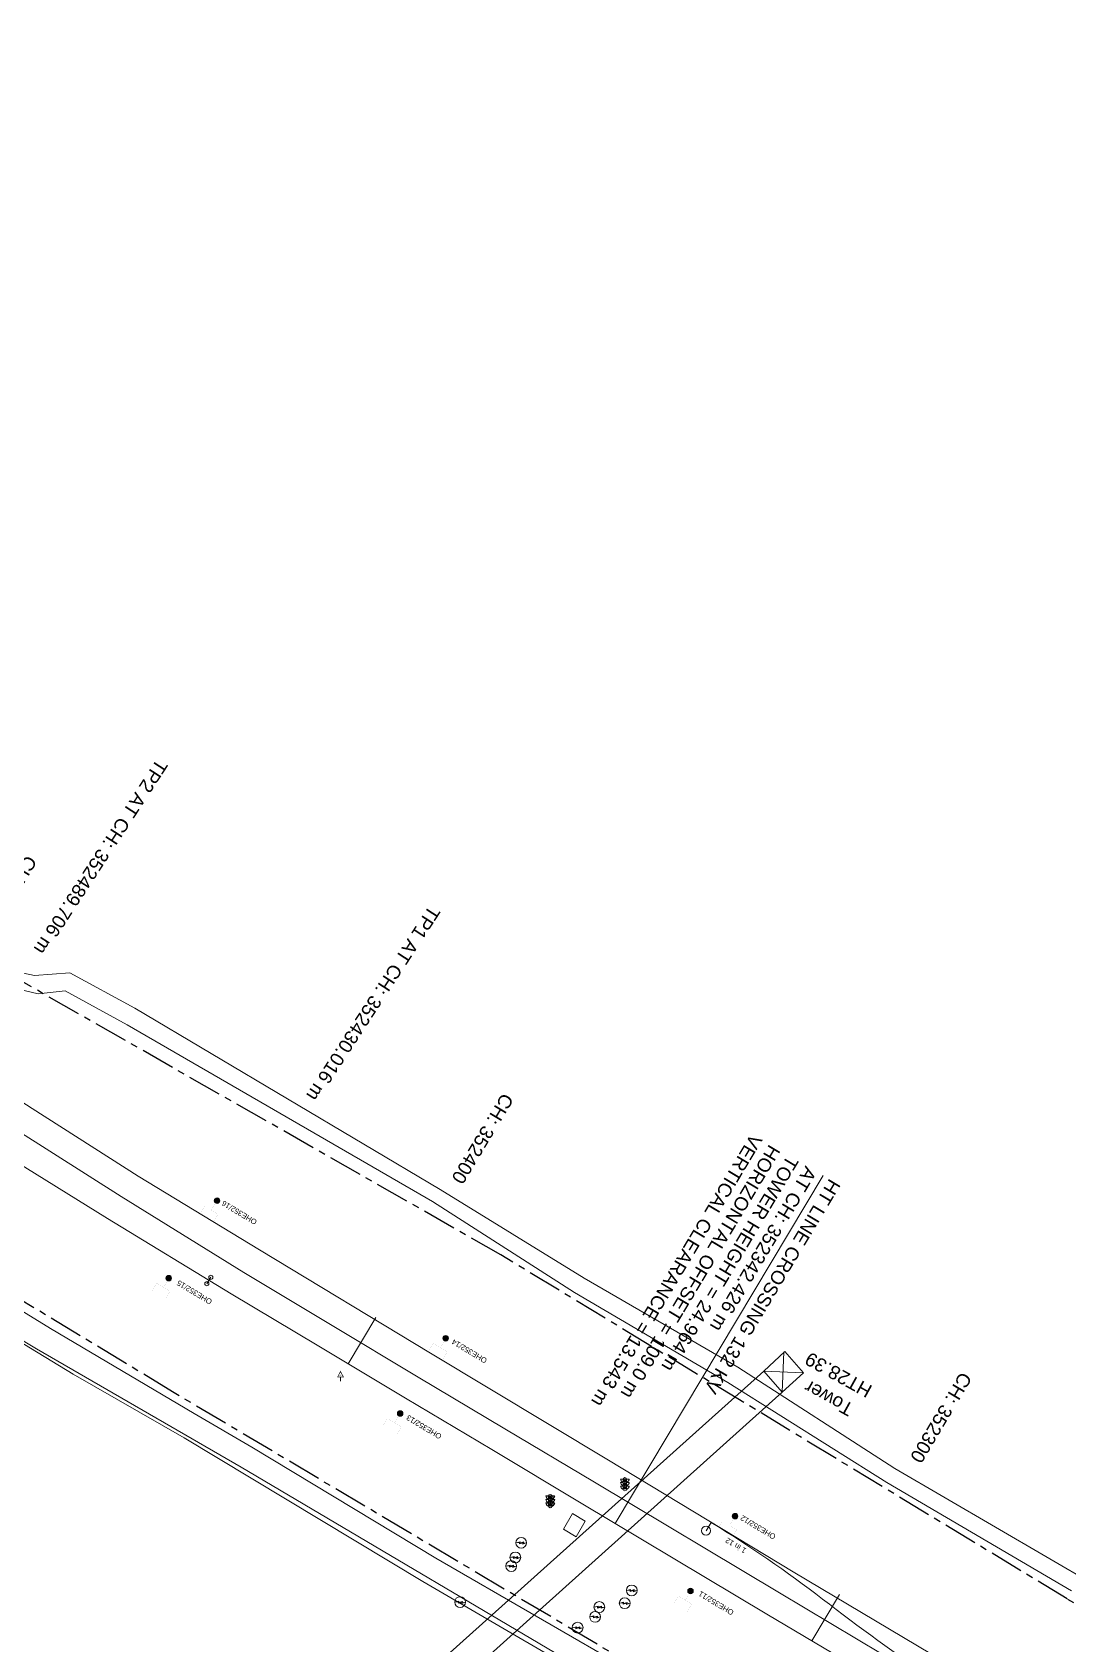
# Model space of a CAD drawing. Header units: metres. Extents: x 593168 to 611286, y 3401475 to 3412398.
# Drawn here: x 600564.8 to 600756.5, y 3407836.1 to 3408134.4 of the extents above; entities that cross this region are included whole.
import ezdxf

# ---------------------------------------------------------------- set-up
doc = ezdxf.new("R2010")
doc.units = ezdxf.units.M
doc.header["$MEASUREMENT"] = 0
doc.linetypes.add('CENTER', pattern=[2, 1.25, -0.25, 0.25, -0.25])
for name, color, linetype, lineweight in [('Electric Pole', 251, 'Continuous', 0), ("EXG. TP CH's", 7, 'Continuous', 0), ('Existing IR Chainage', 7, 'Continuous', 0), ('Existing IR Track', 7, 'Continuous', 0), ('Fence', 251, 'F-LINE', 0), ('HT & LT DETAILS IN PLAN', 7, 'Continuous', 0), ('IR PROP. DETAILS', 190, 'Continuous', 18), ('OHE MAST', 8, 'Continuous', 0), ('OHE MAST TEXT', 8, 'Continuous', 0), ('PWR_LINE', 134, 'POWER', 0), ('SH.NOS', 251, 'Continuous', 0), ('Sign Board', 251, 'Continuous', 0), ('Subroad Edge', 34, 'Continuous', 0), ('Text1', 251, 'Continuous', 0), ('Tower', 7, 'Continuous', 0), ('Trolley Stand', 251, 'Continuous', 0)]:
    doc.layers.add(name, color=color, linetype=linetype, lineweight=lineweight)
doc.layers.add('Existing Railway Boundary', color=7, linetype='CENTER')
doc.styles.add('CUT-FILL', font='cut-fill.shx', dxfattribs={"height": 2})
doc.styles.get("Standard").update_dxf_attribs({"font": 'arial.ttf'})
doc.styles.add('Style-Arial', font='arial.ttf')
doc.linetypes.add('F-LINE', pattern='A,0.6,["X",Standard,S=0.3,R=0,X=0,Y=-0.15],0.1', length=0.7)
doc.linetypes.add('POWER', pattern='A,10,-0.2,[131,ltypeshp.shx,S=0.4,R=0,X=-0.2,Y=0],-0.2,[131,ltypeshp.shx,S=0.4,R=180,X=1.2,Y=0],-1.2,-0.2,[131,ltypeshp.shx,S=0.4,R=0,X=-0.2,Y=0],-0.2,[131,ltypeshp.shx,S=0.4,R=180,X=1.2,Y=0],-1.2,-0.2,[131,ltypeshp.shx,S=0.4,R=0,X=-0.2,Y=0],-0.2,[131,ltypeshp.shx,S=0.4,R=180,X=1.2,Y=0],-1.2', length=14.8)

# ---------------------------------------------------------------- blocks, each defined once
blk = doc.blocks.new('EP')
blk.add_hatch(color=8).paths.add_polyline_path([(-0.21, -0.05), (-0.21, 0.16), (-0.93, -0.01), (-0.31, 0.07), (-0.31, -0.19), (0.31, 0), (0.31, -0.24), (0.94, -0.01), (0.41, -0.1), (0.43, 0.15)])
at = {"color": 8}
for p, q in [((-0.93, -0.01), (-0.21, 0.16)), ((-0.31, 0.07), (-0.93, -0.01)), ((-0.31, -0.19), (-0.31, 0.07)), ((0.31, 0), (-0.31, -0.19)), ((-0.21, 0.16), (-0.21, -0.05)), ((-0.21, -0.05), (0.43, 0.15)), ((0.31, -0.24), (0.31, 0)), ((0.43, 0.15), (0.41, -0.1)), ((0.94, -0.01), (0.31, -0.24)), ((0.41, -0.1), (0.94, -0.01))]:
    blk.add_line(p, q, dxfattribs=at)
blk.add_circle((0, 0), 1, dxfattribs=at)
blk = doc.blocks.new('SIG')
for color, points in [(1, [(-0.22, 0.42, 0.180295), (-0.01, 0.33, -0.00255), (0.01, 0.33, -0.00255), (0.02, 0.33, 0.180295), (0.23, 0.42, -0.002654), (0.25, 0.44, 0.184495), (0.33, 0.65, 1.000001), (-0.32, 0.65, 0.184495), (-0.24, 0.44, -0.002654)]), (2, [(0.23, -0.23, -0.002654), (0.25, -0.21, 0.184495), (0.33, 0.01, 1.000001), (-0.32, 0.01, 0.184495), (-0.24, -0.21, -0.002654), (-0.22, -0.23, 0.180295), (-0.01, -0.32, -0.00255), (0.01, -0.32, -0.00255), (0.02, -0.32, 0.180295)]), (3, [(0.23, -0.88, -0.002654), (0.25, -0.86, 0.184495), (0.33, -0.64, 1.000001), (-0.32, -0.64, 0.184495), (-0.24, -0.86, -0.002654), (-0.22, -0.88, 0.395599)])]:
    blk.add_hatch(color=color).paths.add_polyline_path(points)
for p, q in [((-0.31, 0.98), (-0.32, -0.9)), ((0.33, -0.9), (0.32, 0.98))]:
    blk.add_line(p, q)
for points in [[(-0.31, 0.98), (-0.81, 0.98, 0.198758), (-0.42, 0.41, 0.003814), (-0.31, 0.39, 0.003814)], [(-0.31, 0.33), (-0.81, 0.33, 0.198758), (-0.42, -0.23, 0.003727), (-0.32, -0.26, 0.003727)], [(0.32, 0.98), (0.82, 0.98, -0.198758), (0.44, 0.41, -0.003814), (0.32, 0.39, -0.003814)], [(0.32, 0.33), (0.82, 0.33, -0.198758), (0.44, -0.23, -0.003727), (0.33, -0.26, -0.003727)], [(-0.32, -0.32), (-0.81, -0.32, 0.198758), (-0.42, -0.88, 0.003639), (-0.32, -0.9)], [(0.33, -0.32), (0.82, -0.32, -0.198758), (0.44, -0.88, -0.003639), (0.33, -0.9)]]:
    blk.add_lwpolyline(points, format="xyb")
for centre, radius, start, end in [((0.01, 0.91), 0.324, 12.4049, 167.5951), ((0.01, 0.81), 0.357, 27.7578, 152.2422), ((0.01, -0.9), 0.324, 181.4572, 358.5428)]:
    blk.add_arc(centre, radius, start, end)
blk = doc.blocks.new('TSB100')
at = {"layer": 'SH.NOS', "const_width": 0.132}
blk.add_lwpolyline([(-0.51, 0.84), (0.54, 0.84), (0, 1.85)], close=True, dxfattribs=at)
at = {"layer": 'SH.NOS', "const_width": 0.142}
blk.add_lwpolyline([(0, 0.84), (0, 0)], dxfattribs=at)
at = {"layer": 'SH.NOS', "style": 'CUT-FILL'}
blk.add_text('100', height=0.2, dxfattribs=at).set_placement((-0.23, 1.03))
blk = doc.blocks.new('OHE MAST')
h = blk.add_hatch(color=256)
h.dxf.hatch_style = 1
edge = h.paths.add_edge_path()
edge.add_arc((0, 0), 0.514, 0, 360)
at = {"const_width": 0.01}
for points in [[(1.5, 3.5), (1.5, 2), (-1.5, 2), (-1.5, 3.5)], [(0, 2), (0, 0)]]:
    blk.add_lwpolyline(points, dxfattribs=at)
blk.add_circle((0, 0), 0.514)

msp = doc.modelspace()

# ---------------------------------------------------------------- linework, layer by layer
at = {"layer": "EXG. TP CH's", "color": 7, "lineweight": 0, "flags": 128}
msp.add_lwpolyline([(600597.1271, 3407902.7221), (600597.8681, 3407903.9153)], dxfattribs=at)
at = {"layer": "EXG. TP CH's", "color": 7, "lineweight": 0}
for centre in [(600597.8681, 3407903.9153), (600597.1271, 3407902.7221)]:
    msp.add_circle(centre, 0.375, dxfattribs=at)
at = {"layer": 'Existing IR Chainage', "color": 7, "linetype": 'Continuous', "lineweight": 13, "flags": 128}
for points in [[(600628.4051, 3407896.5085), (600623.2686, 3407887.9285)], [(600714.214, 3407845.2366), (600709.112, 3407836.6361)]]:
    msp.add_lwpolyline(points, dxfattribs=at)
at = {"layer": 'Existing IR Track', "color": 0, "flags": 128}
msp.add_lwpolyline([(600771.9852, 3407809.7788), (600738.7427, 3407829.7062), (600705.6264, 3407849.4257), (600671.4491, 3407870.0453), (600638.552, 3407889.8818), (600606.873, 3407908.9974), (600584.4159, 3407922.6305), (600564.8022, 3407935.1631), (600537.0206, 3407953.0677), (600500.1394, 3407977.0439), (600479.8842, 3407989.8178), (600449.876, 3408008.1096), (600405.9148, 3408034.4547), (600386.1871, 3408046.2245), (600384.4007, 3408047.2822), (600381.721, 3408048.9093), (600369.5231, 3408056.2142), (600336.6831, 3408075.8974)], dxfattribs=at)
at = {"layer": 'Existing IR Track', "color": 0, "lineweight": 15, "flags": 128}
for points in [[(600736.3471, 3407825.655), (600703.1089, 3407845.5173), (600668.8751, 3407865.9834), (600652.2966, 3407875.86), (600636.2635, 3407885.4118), (600620.0116, 3407895.1816), (600603.9837, 3407904.817), (600581.2873, 3407918.8515), (600562.1568, 3407931.0482)], [(600733.9422, 3407821.9063), (600700.7459, 3407841.5991), (600666.4011, 3407862.1409), (600649.8694, 3407872.0205), (600633.8789, 3407881.5767), (600617.5782, 3407891.3351), (600601.6492, 3407900.871), (600578.7283, 3407914.8208), (600559.8756, 3407926.5043)]]:
    msp.add_lwpolyline(points, dxfattribs=at)
at = {"layer": 'Existing Railway Boundary', "ltscale": 5}
for points in [[(601317.2433, 3407450.7097), (601224.899, 3407507.0908), (601103.8361, 3407576.9037), (601076.3041, 3407593.1922), (601027.0445, 3407622.1279), (600800.8989, 3407757.7565), (600729.53, 3407800.2216), (600590.7896, 3407882.7312), (600531.0891, 3407918.878), (600526.2178, 3407921.6024), (600502.3694, 3407935.4788), (600422.2553, 3407983.1065), (600376.8527, 3408011.2163), (600345.4847, 3408028.7629), (600315.7213, 3408046.6622), (600129.9447, 3408159.317), (599995.7813, 3408208.5798), (599954.336, 3408225.7264), (599945.3157, 3408214.7803), (599936.2222, 3408204.7154)], [(602240.837, 3406937.0674), (602116.2948, 3407010.7668), (601764.5806, 3407219.7883), (601759.3642, 3407222.2685), (601653.1238, 3407292.2946), (601441.2096, 3407415.0505), (601397.917, 3407440.7299), (601301.0475, 3407498.7265), (601241.8375, 3407534.2132), (601188.4611, 3407565.6026), (601139.5754, 3407594.3481), (601094.5264, 3407622.448), (600939.9459, 3407716.091), (600853.7892, 3407766.6119), (600798.1443, 3407818.9628), (600756.3389, 3407844.4101), (600651.5465, 3407908.0731), (600401.2293, 3408050.9686)]]:
    msp.add_lwpolyline(points, dxfattribs=at)
at = {"layer": 'Fence'}
msp.add_lwpolyline([(600744.131, 3407784.494), (600708.9321, 3407805.2243), (600675.3063, 3407825.3436), (600637.1202, 3407847.6194), (600592.9604, 3407874.1774), (600572.393, 3407885.9944), (600509.4416, 3407924.2791), (600487.7753, 3407937.0803), (600465.4538, 3407949.9255), (600444.2684, 3407962.6281), (600429.2318, 3407971.786), (600405.4027, 3407985.9302), (600381.3379, 3407999.2411)], dxfattribs=at)
at = {"layer": 'HT & LT DETAILS IN PLAN', "lineweight": 13, "flags": 128}
msp.add_lwpolyline([(600672.6831, 3407858.3832), (600711.1807, 3407922.7489)], dxfattribs=at)
msp.add_lwpolyline([(600672.6831, 3407858.3832), (600711.1807, 3407922.7489)], dxfattribs=at)
at = {"layer": 'IR PROP. DETAILS'}
msp.add_lwpolyline([(600689.5233, 3407857.0241), (600690.4892, 3407858.5525)], dxfattribs=at)
msp.add_lwpolyline([(600753.1932, 3407815.6069, -0.02890639), (600711.087, 3407844.365, 0.02693394), (600690.4892, 3407858.5525)], format="xyb", dxfattribs=at)
msp.add_circle((600689.5233, 3407857.0241), 0.8325, dxfattribs=at)
at = {"layer": 'PWR_LINE', "flags": 128}
for points, elevation in [([(600700.2006, 3407886.5501), (600581.6939, 3407780.2562)], 260.9376), ([(600700.2006, 3407886.5501), (600581.6939, 3407780.2562)], 260.9376), ([(600585.2582, 3407776.3868), (600703.5911, 3407882.6463)], 260.9017), ([(600585.2582, 3407776.3868), (600703.5911, 3407882.6463)], 260.9017)]:
    msp.add_lwpolyline(points, dxfattribs=dict(at, elevation=elevation))
at = {"layer": 'Subroad Edge'}
for points in [[(600798.9934, 3407825.1183, 258.1305), (600724.4816, 3407868.5348, 258.0595), (600695.4321, 3407887.3, 258.0425), (600666.9406, 3407903.7812, 257.9925), (600640.3407, 3407920.1649, 257.8785), (600583.7849, 3407953.7552, 257.8156), (600571.7811, 3407960.2856, 258.0345), (600565.2274, 3407959.7897, 258.0885), (600556.7037, 3407961.5816, 257.9995), (600549.459, 3407965.4205, 258.0335), (600534.1874, 3407974.8464, 257.9865), (600512.1744, 3407988.3924, 257.3217), (600485.5193, 3408005.3692, 258.0315), (600460.2286, 3408020.875, 258.0945), (600435.457, 3408036.3322, 258.1095), (600397.2895, 3408059.5736, 258.5313), (600388.4166, 3408064.3593, 258.8682), (600380.2747, 3408069.9629, 258.7023), (600367.8768, 3408077.3617, 258.5363), (600362.4435, 3408081.1515, 258.5473), (600370.165, 3408109.6531, 258.3404), (600372.0775, 3408130.8266, 258.3291)], [(600757.1634, 3407845.8671, 258.1125), (600723.0046, 3407865.9471, 258.1355), (600693.5352, 3407884.4499, 258.0555), (600665.178, 3407901.085, 257.9255), (600638.9039, 3407917.9623, 257.8795), (600582.4041, 3407950.6437, 257.8935), (600570.9084, 3407956.9251, 257.9255), (600565.8913, 3407956.3686, 258.0435), (600554.8918, 3407958.9694, 258.0055), (600548.5231, 3407963.9741, 257.9325), (600509.9579, 3407986.1072, 257.9885), (600483.6486, 3408002.7576, 258.0325), (600458.7377, 3408018.3054, 258.0435), (600434.2142, 3408033.4671, 258.0275), (600395.9568, 3408057.0557, 258.5233), (600391.4616, 3408057.9973, 258.7543), (600387.7212, 3408057.7802, 259.0212), (600384.5409, 3408057.1799, 259.1752), (600382.9836, 3408055.1208, 259.3151)], [(600963.7521, 3407653.6871, 258.1005), (600933.7456, 3407671.8926, 258.1485), (600911.9525, 3407685.1251, 258.0725), (600877.1955, 3407706.2085, 258.1185), (600824.3833, 3407737.9236, 258.1155), (600806.0995, 3407748.9153, 258.1095), (600792.0116, 3407756.8344, 258.2114), (600744.4428, 3407785.1476, 258.1724), (600709.2156, 3407805.8783, 258.2144), (600674.5898, 3407826.7213, 258.1395), (600603.492, 3407868.7656, 258.0835), (600565.6214, 3407890.6802, 258.0845), (600532.7257, 3407910.4057, 258.0955), (600488.0185, 3407937.4354, 258.0575), (600445.2705, 3407963.0509, 258.1085), (600429.7554, 3407972.5738, 258.1305), (600382.2869, 3408001.0583, 258.2724), (600379.9792, 3408003.1788, 258.3214), (600376.839, 3408005.1285, 258.4254), (600368.1322, 3408010.1907, 258.6703), (600367.1834, 3408010.3897, 258.7263), (600364.5416, 3408012.3183, 258.7963), (600351.0258, 3408020.4237, 258.8263), (600342.985, 3408025.5583, 258.5763)], [(600364.2099, 3408019.3109, 259.0302), (600365.2057, 3408016.6339, 258.9212), (600367.9563, 3408014.5102, 258.7963), (600384.5207, 3408004.3981, 258.3054), (600432.4556, 3407975.9142, 258.1555), (600468.5001, 3407954.3782, 258.0385), (600490.4942, 3407941.5282, 258.0315), (600511.7307, 3407928.8501, 257.9865), (600535.3557, 3407914.6012, 258.0545), (600568.19, 3407894.4473, 258.0475), (600594.8102, 3407878.7272, 258.0795), (600605.4856, 3407872.476, 257.9815), (600639.5062, 3407851.9306, 258.0725), (600676.6446, 3407830.4867, 258.1565), (600711.3424, 3407809.8644, 258.1904), (600793.5262, 3407760.8085, 258.1675), (600807.7109, 3407752.2411, 258.1724), (600825.921, 3407741.1987, 258.0555), (600878.6657, 3407709.3768, 258.0755), (600913.3839, 3407688.8322, 258.1265), (600935.5845, 3407675.2496, 258.0695), (600965.7924, 3407657.7199, 258.0965)]]:
    msp.add_polyline3d(points, dxfattribs=at)
at = {"layer": 'Tower'}
msp.add_polyline3d([(600700.1982, 3407886.5529, 264.6755), (600703.5911, 3407882.6463, 263.7338), (600707.5601, 3407886.2161, 263.7908), (600704.1114, 3407890.1869, 263.7908)], close=True, dxfattribs=at)
msp.add_polyline3d([(600700.1982, 3407886.5529, 264.6755), (600703.5911, 3407882.6463, 263.7338), (600707.5601, 3407886.2161, 263.7908), (600704.1114, 3407890.1869, 263.7908)], close=True, dxfattribs=at)
for points in [[(600703.5911, 3407882.6463, 263.7338), (600703.9538, 3407890.1443, 263.7378)], [(600703.5911, 3407882.6463, 263.7338), (600703.9538, 3407890.1443, 263.7378)], [(600700.1982, 3407886.5529, 264.6755), (600707.5601, 3407886.2161, 263.7908)], [(600700.1982, 3407886.5529, 264.6755), (600707.5601, 3407886.2161, 263.7908)]]:
    msp.add_polyline3d(points, dxfattribs=at)
at = {"layer": 'Trolley Stand'}
msp.add_polyline3d([(600663.1586, 3407857.2829, 259.689), (600664.8146, 3407860.1742, 259.843), (600667.1694, 3407858.7808, 259.829), (600665.5116, 3407855.8864, 259.829)], close=True, dxfattribs=at)

# ---------------------------------------------------------------- block references
at = {"layer": 'Electric Pole', "xscale": 0.9997078269552191, "yscale": 0.9997078269552191, "zscale": 0.9997078269552191}
for p in [(600655.3102, 3407854.784, 260.6627), (600654.2265, 3407852.075, 258.9772), (600653.4716, 3407850.4761, 263.065), (600675.776, 3407845.9702, 262.1403), (600644.0087, 3407843.7971, 259.5111), (600669.7755, 3407842.8932, 258.3114), (600674.4731, 3407843.6051, 259.9799), (600668.9975, 3407841.0752, 262.7041), (600665.7589, 3407839.0779, 261.4635)]:
    msp.add_blockref('EP', p, dxfattribs=at)
at = {"layer": 'OHE MAST', "rotation": 149.0208306544456}
for p in [(600599.0324, 3407918.0969), (600590.0887, 3407903.7502), (600641.3413, 3407892.6401), (600632.9053, 3407878.7213), (600694.9001, 3407859.7009), (600686.6482, 3407845.8586)]:
    msp.add_blockref('OHE MAST', p, dxfattribs=at)
at = {"layer": 'Sign Board', "xscale": 0.9997078269552191, "yscale": 0.9997078269552191, "zscale": 0.9997078269552191}
for name, p in [('TSB100', (600621.8655, 3407884.6422, 262.2013)), ('SIG', (600674.5022, 3407865.6062, 262.976)), ('SIG', (600660.6778, 3407862.4825, 260.4458)), ('SIG', (600660.6958, 3407862.4539, 260.1089))]:
    msp.add_blockref(name, p, dxfattribs=at)

# ---------------------------------------------------------------- texts
at = {"layer": "EXG. TP CH's", "color": 7, "lineweight": 0, "char_height": 2.5, "attachment_point": 6, "rotation": 237, "line_spacing_factor": 0.60024, "style": 'Style-Arial'}
for s, insert in [('TP2 AT CH: 352489.706 m', (600566.0146, 3407964.0544)), ('TP1 AT CH: 352430.016 m', (600616.4487, 3407936.9286))]:
    msp.add_mtext(s, dxfattribs=dict(at, insert=insert))
at = {"layer": 'Existing IR Chainage', "color": 7, "lineweight": 0, "char_height": 2.5, "attachment_point": 6, "line_spacing_factor": 0.60036, "style": 'Style-Arial'}
for s, insert, rotation in [('CH: 352500', (600555.2128, 3407965.5576), 239.318651), ('CH: 352400', (600643.3828, 3407921.5815), 239.093242), ('CH: 352300', (600728.2555, 3407869.933), 239.322667)]:
    msp.add_mtext(s, dxfattribs=dict(at, insert=insert, rotation=rotation))
at = {"layer": 'HT & LT DETAILS IN PLAN', "style": 'Style-Arial'}
for s, p in [('VERTICAL CLEARANCE = 13.543 m', (600697.8983, 3407930.6565)), ('VERTICAL CLEARANCE = 13.543 m', (600697.8983, 3407930.6565)), ('HORIZONTAL OFFSET = 109.0 m', (600701.253, 3407928.6622)), ('HORIZONTAL OFFSET = 109.0 m', (600701.253, 3407928.6622)), ('TOWER HEIGHT = 24.964 m', (600704.6077, 3407926.668)), ('TOWER HEIGHT = 24.964 m', (600704.6077, 3407926.668)), ('AT CH: 352342.426 m', (600707.9624, 3407924.6738)), ('AT CH: 352342.426 m', (600707.9624, 3407924.6738)), ('HT LINE CROSSING 132 KV', (600712.397, 3407922.3473)), ('HT LINE CROSSING 132 KV', (600712.397, 3407922.3473))]:
    msp.add_text(s, height=2.5, rotation=239.116049, dxfattribs=at).set_placement(p)
at = {"layer": 'IR PROP. DETAILS'}
msp.add_text('1 in 12', height=1, rotation=149, dxfattribs=at).set_placement((600697.0921, 3407853.6316, 259.885))
at = {"layer": 'OHE MAST TEXT'}
for s, p in [('OHE352/16', (600606.5237, 3407914.4249, 262.916)), ('OHE352/15', (600598.2317, 3407899.6765, 261.818)), ('OHE352/14', (600649.1095, 3407888.7806, 262.819)), ('OHE352/13', (600640.7082, 3407874.7475, 262.284)), ('OHE352/12', (600702.5405, 3407856.1909, 262.75)), ('OHE352/11', (600694.7779, 3407842.1568, 262.676))]:
    msp.add_text(s, height=1, rotation=149, dxfattribs=at).set_placement(p)
at = {"layer": 'OHE MAST TEXT', "color": 1}
msp.add_text('1 in 12', height=1, rotation=149, dxfattribs=at).set_placement((600697.0921, 3407853.6316, 259.885))
at = {"layer": 'Text1'}
for s, p in [('HT28.39', (600720.4953, 3407883.7044, 101.3708)), ('HT28.39', (600720.4953, 3407883.7044, 101.3708)), ('Tower', (600717.0798, 3407880.2817, 156.3202)), ('Tower', (600717.0798, 3407880.2817, 156.3202))]:
    msp.add_text(s, height=2.5, rotation=151.044359, dxfattribs=at).set_placement(p)

doc.saveas('drawing.dxf')
